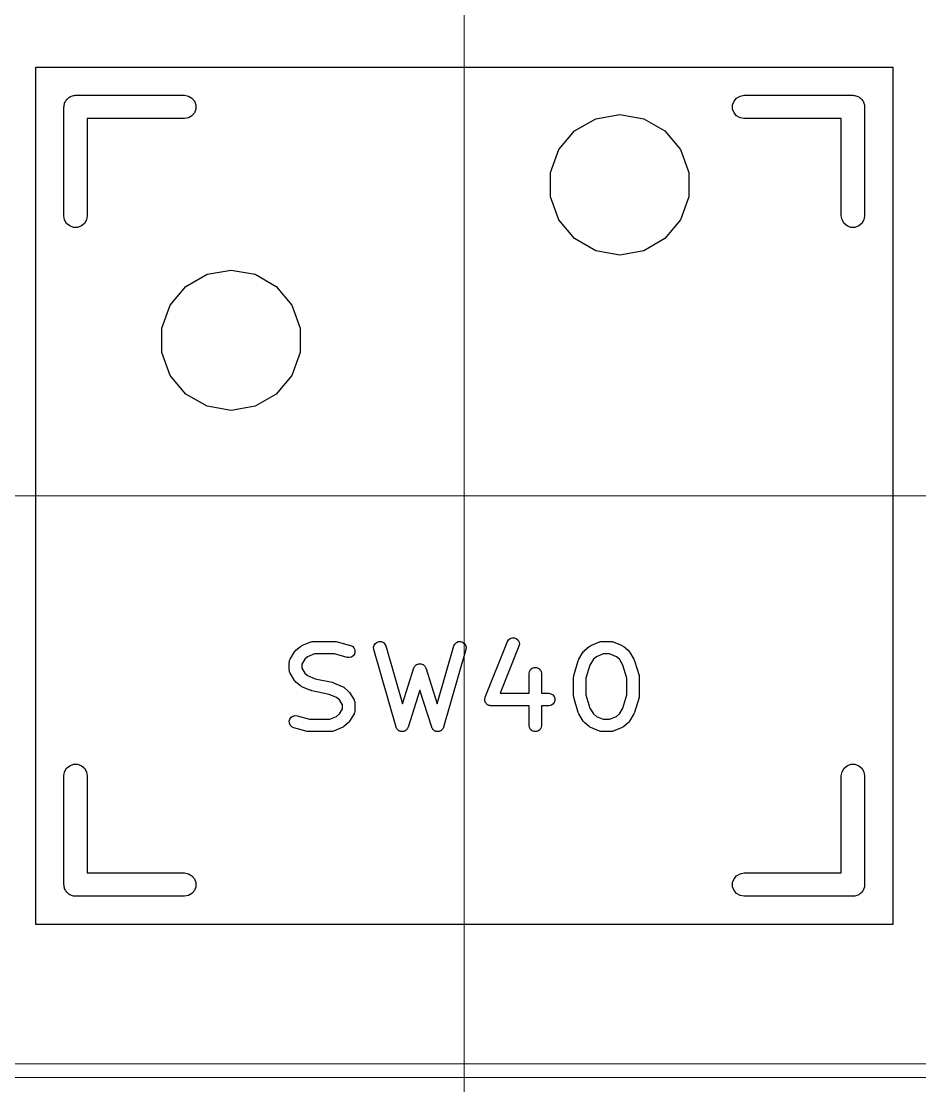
# Model space of a CAD drawing. Header units: millimetres. Extents: x 24 to 200, y 24 to 188.
# Drawn here: x 58.16 to 72.84, y 50.99 to 68.38 of the extents above; entities that cross this region are included whole.
import ezdxf

# ---------------------------------------------------------------- set-up
doc = ezdxf.new("R2010")
doc.units = ezdxf.units.MM
doc.layers.add('3_SwitchPlate', color=6, linetype='Continuous')
doc.layers.add('7_PCBサンプル', color=7, linetype='Continuous')
doc.layers.add('補助線', color=4, linetype='Continuous', lineweight=5, transparency=0.5)

# ---------------------------------------------------------------- blocks, each defined once
blk = doc.blocks.new('hhskb2-F.SilkS')
at = {"layer": '7_PCBサンプル'}
for p, q in [((45.8431, -119.601), (45.846, -119.585)), ((45.846, -119.585), (45.8543, -119.57)), ((45.8543, -119.57), (45.86, -119.555)), ((45.86, -119.555), (45.8707, -119.542)), ((45.8707, -119.542), (45.8791, -119.528)), ((45.8791, -119.528), (45.8918, -119.517)), ((45.8918, -119.517), (45.9025, -119.504)), ((45.9025, -119.504), (45.917, -119.496)), ((45.917, -119.496), (45.9297, -119.485)), ((45.9297, -119.485), (45.9454, -119.479)), ((45.9454, -119.479), (45.9598, -119.471)), ((45.9598, -119.471), (45.9763, -119.468)), ((45.9763, -119.468), (45.9919, -119.462)), ((45.9919, -119.462), (46.0086, -119.462)), ((46.0086, -119.462), (46.025, -119.459)), ((46.025, -119.459), (47.803, -119.459)), ((47.803, -119.459), (47.8682, -119.471)), ((47.8682, -119.471), (47.9255, -119.504)), ((47.9255, -119.504), (47.968, -119.555)), ((47.968, -119.555), (47.9906, -119.617)), ((56.7594, -119.617), (56.782, -119.555)), ((56.782, -119.555), (56.8245, -119.504)), ((56.8245, -119.504), (56.8818, -119.471)), ((56.8818, -119.471), (56.947, -119.459)), ((56.947, -119.459), (58.725, -119.459)), ((58.725, -119.459), (58.7414, -119.462)), ((58.7414, -119.462), (58.7581, -119.462)), ((58.7581, -119.462), (58.7737, -119.468)), ((58.7737, -119.468), (58.7902, -119.471)), ((58.7902, -119.471), (58.8046, -119.479)), ((58.8046, -119.479), (58.8202, -119.485)), ((58.8202, -119.485), (58.833, -119.496)), ((58.833, -119.496), (58.8475, -119.504)), ((58.8475, -119.504), (58.8582, -119.517)), ((58.8582, -119.517), (58.8709, -119.528)), ((58.8709, -119.528), (58.8793, -119.542)), ((58.8793, -119.542), (58.89, -119.555)), ((58.89, -119.555), (58.8957, -119.57)), ((58.8957, -119.57), (58.904, -119.585)), ((58.904, -119.585), (58.9069, -119.601)), ((45.8345, -119.65), (45.8374, -119.634)), ((45.8345, -121.428), (45.8345, -119.65)), ((45.8374, -119.617), (45.8431, -119.601)), ((45.8374, -119.634), (45.8374, -119.617)), ((47.968, -119.745), (47.9255, -119.796)), ((47.9906, -119.683), (47.968, -119.745)), ((47.9906, -119.617), (47.9906, -119.683)), ((56.7594, -119.683), (56.7594, -119.617)), ((56.782, -119.745), (56.7594, -119.683)), ((56.8245, -119.796), (56.782, -119.745)), ((58.9069, -119.601), (58.9126, -119.617)), ((58.9126, -119.617), (58.9126, -119.634)), ((58.9126, -119.634), (58.9155, -119.65)), ((58.9155, -119.65), (58.9155, -121.428)), ((47.803, -119.84), (46.2155, -119.84)), ((46.2155, -119.84), (46.2155, -121.428)), ((47.8682, -119.829), (47.803, -119.84)), ((47.9255, -119.796), (47.8682, -119.829)), ((54.1775, -120.041), (54.5226, -119.842)), ((54.5226, -119.842), (54.915, -119.773)), ((54.915, -119.773), (55.3074, -119.842)), ((55.3074, -119.842), (55.6525, -120.041)), ((56.8818, -119.829), (56.8245, -119.796)), ((56.947, -119.84), (56.8818, -119.829)), ((58.5345, -119.84), (56.947, -119.84)), ((58.5345, -121.428), (58.5345, -119.84)), ((53.9214, -120.346), (54.1775, -120.041)), ((55.6525, -120.041), (55.9086, -120.346)), ((53.7851, -120.721), (53.9214, -120.346)), ((55.9086, -120.346), (56.0449, -120.721)), ((53.7851, -121.119), (53.7851, -120.721)), ((56.0449, -120.721), (56.0449, -121.119)), ((53.9214, -121.494), (53.7851, -121.119)), ((56.0449, -121.119), (55.9086, -121.494)), ((45.846, -121.493), (45.8345, -121.428)), ((45.8791, -121.55), (45.846, -121.493)), ((46.204, -121.493), (46.1709, -121.55)), ((46.2155, -121.428), (46.204, -121.493)), ((54.1775, -121.799), (53.9214, -121.494)), ((55.9086, -121.494), (55.6525, -121.799)), ((58.546, -121.493), (58.5345, -121.428)), ((58.5791, -121.55), (58.546, -121.493)), ((58.904, -121.493), (58.8709, -121.55)), ((58.9155, -121.428), (58.904, -121.493)), ((45.9297, -121.593), (45.8791, -121.55)), ((45.9919, -121.616), (45.9297, -121.593)), ((46.0581, -121.616), (45.9919, -121.616)), ((46.1202, -121.593), (46.0581, -121.616)), ((46.1709, -121.55), (46.1202, -121.593)), ((58.6297, -121.593), (58.5791, -121.55)), ((58.6919, -121.616), (58.6297, -121.593)), ((58.7581, -121.616), (58.6919, -121.616)), ((58.8202, -121.593), (58.7581, -121.616)), ((58.8709, -121.55), (58.8202, -121.593)), ((54.5226, -121.998), (54.1775, -121.799)), ((55.6525, -121.799), (55.3074, -121.998)), ((54.915, -122.067), (54.5226, -121.998)), ((55.3074, -121.998), (54.915, -122.067)), ((48.1726, -122.382), (48.565, -122.313)), ((48.565, -122.313), (48.9574, -122.382)), ((47.8275, -122.581), (48.1726, -122.382)), ((48.9574, -122.382), (49.3025, -122.581)), ((47.5714, -122.886), (47.8275, -122.581)), ((49.3025, -122.581), (49.5586, -122.886)), ((47.4351, -123.261), (47.5714, -122.886)), ((49.5586, -122.886), (49.6949, -123.261)), ((47.4351, -123.659), (47.4351, -123.261)), ((49.6949, -123.261), (49.6949, -123.659)), ((47.5714, -124.034), (47.4351, -123.659)), ((49.6949, -123.659), (49.5586, -124.034)), ((47.8275, -124.339), (47.5714, -124.034)), ((49.5586, -124.034), (49.3025, -124.339)), ((48.1726, -124.538), (47.8275, -124.339)), ((49.3025, -124.339), (48.9574, -124.538)), ((48.565, -124.607), (48.1726, -124.538)), ((48.9574, -124.538), (48.565, -124.607)), ((49.6974, -128.462), (49.7106, -128.454)), ((49.7106, -128.454), (49.7234, -128.446)), ((49.7234, -128.446), (49.8685, -128.386)), ((49.8685, -128.386), (49.8708, -128.385)), ((49.8708, -128.385), (49.8728, -128.384)), ((49.8728, -128.384), (49.8879, -128.381)), ((49.8879, -128.381), (49.9029, -128.378)), ((49.9029, -128.378), (49.9053, -128.378)), ((49.9053, -128.378), (49.9076, -128.378)), ((49.9076, -128.378), (50.2704, -128.378)), ((50.2704, -128.378), (50.284, -128.38)), ((50.284, -128.38), (50.2976, -128.382)), ((50.2976, -128.382), (50.5153, -128.442)), ((50.5153, -128.442), (50.5472, -128.457)), ((50.5472, -128.457), (50.5719, -128.482)), ((50.8948, -128.472), (50.9034, -128.438)), ((50.9034, -128.438), (50.9231, -128.409)), ((50.9231, -128.409), (50.9517, -128.388)), ((50.9517, -128.388), (50.9856, -128.378)), ((50.9856, -128.378), (51.0208, -128.381)), ((51.0208, -128.381), (51.053, -128.395)), ((51.053, -128.395), (51.0784, -128.42)), ((51.0784, -128.42), (51.0938, -128.452)), ((51.0938, -128.452), (51.3645, -129.399)), ((51.9341, -129.399), (52.2047, -128.452)), ((52.2047, -128.452), (52.2202, -128.42)), ((52.2202, -128.42), (52.2455, -128.395)), ((52.2455, -128.395), (52.2778, -128.381)), ((52.2778, -128.381), (52.313, -128.378)), ((52.313, -128.378), (52.3469, -128.388)), ((52.3469, -128.388), (52.3754, -128.409)), ((52.3754, -128.409), (52.3952, -128.438)), ((52.3952, -128.438), (52.4038, -128.472)), ((52.7161, -129.288), (53.079, -128.381)), ((53.2676, -128.457), (52.9605, -129.225)), ((53.079, -128.381), (53.0975, -128.351)), ((53.0975, -128.351), (53.1253, -128.33)), ((53.1253, -128.33), (53.1588, -128.318)), ((53.1588, -128.318), (53.1941, -128.32)), ((53.1941, -128.32), (53.2268, -128.333)), ((53.2268, -128.333), (53.2531, -128.356)), ((53.2531, -128.356), (53.2698, -128.387)), ((53.2748, -128.422), (53.2676, -128.457)), ((53.2698, -128.387), (53.2748, -128.422)), ((54.4145, -128.462), (54.4277, -128.454)), ((54.4277, -128.454), (54.4405, -128.446)), ((54.4405, -128.446), (54.5856, -128.386)), ((54.5856, -128.386), (54.5879, -128.385)), ((54.5879, -128.385), (54.59, -128.384)), ((54.59, -128.384), (54.6051, -128.381)), ((54.6051, -128.381), (54.6201, -128.378)), ((54.6201, -128.378), (54.6224, -128.378)), ((54.6224, -128.378), (54.6247, -128.378)), ((54.6247, -128.378), (54.7699, -128.378)), ((54.7699, -128.378), (54.7722, -128.378)), ((54.7722, -128.378), (54.7745, -128.378)), ((54.7745, -128.378), (54.7895, -128.381)), ((54.7895, -128.381), (54.8046, -128.384)), ((54.8046, -128.384), (54.8066, -128.385)), ((54.8066, -128.385), (54.8089, -128.386)), ((54.8089, -128.386), (54.9541, -128.446)), ((54.9541, -128.446), (54.9669, -128.454)), ((54.9669, -128.454), (54.98, -128.462)), ((49.5302, -128.669), (49.6027, -128.548)), ((49.6027, -128.548), (49.6138, -128.535)), ((49.6138, -128.535), (49.6248, -128.522)), ((49.6248, -128.522), (49.6974, -128.462)), ((49.8157, -128.628), (49.7681, -128.668)), ((49.9279, -128.581), (49.8157, -128.628)), ((50.2566, -128.581), (49.9279, -128.581)), ((50.4609, -128.638), (50.2566, -128.581)), ((50.5302, -128.632), (50.4961, -128.641)), ((50.5593, -128.612), (50.5302, -128.632)), ((50.5798, -128.584), (50.5593, -128.612)), ((50.5719, -128.482), (50.5865, -128.515)), ((50.5893, -128.55), (50.5798, -128.584)), ((50.5865, -128.515), (50.5893, -128.55)), ((50.8985, -128.507), (50.8948, -128.472)), ((51.2613, -129.777), (50.8985, -128.507)), ((52.4001, -128.507), (52.0373, -129.777)), ((52.4038, -128.472), (52.4001, -128.507)), ((54.2473, -128.669), (54.3199, -128.548)), ((54.3199, -128.548), (54.331, -128.535)), ((54.331, -128.535), (54.342, -128.522)), ((54.342, -128.522), (54.4145, -128.462)), ((54.5328, -128.628), (54.4853, -128.668)), ((54.645, -128.581), (54.5328, -128.628)), ((54.7495, -128.581), (54.645, -128.581)), ((54.8618, -128.628), (54.7495, -128.581)), ((54.9093, -128.668), (54.8618, -128.628)), ((54.98, -128.462), (55.0526, -128.522)), ((55.0526, -128.522), (55.0636, -128.535)), ((55.0636, -128.535), (55.0747, -128.548)), ((55.0747, -128.548), (55.1473, -128.669)), ((49.5157, -128.721), (49.5174, -128.712)), ((49.5157, -128.842), (49.5157, -128.721)), ((49.5174, -128.712), (49.5175, -128.702)), ((49.5175, -128.702), (49.5204, -128.695)), ((49.5204, -128.695), (49.5218, -128.687)), ((49.5218, -128.687), (49.5267, -128.678)), ((49.5267, -128.678), (49.5302, -128.669)), ((49.7681, -128.668), (49.7189, -128.75)), ((49.7189, -128.75), (49.7189, -128.814)), ((50.4961, -128.641), (50.4609, -128.638)), ((51.5525, -128.811), (51.5544, -128.808)), ((51.5544, -128.808), (51.5553, -128.804)), ((51.5553, -128.804), (51.5626, -128.792)), ((51.5626, -128.792), (51.5689, -128.78)), ((51.5689, -128.78), (51.5719, -128.777)), ((51.5719, -128.777), (51.5741, -128.774)), ((51.5741, -128.774), (51.5849, -128.766)), ((51.5849, -128.766), (51.5951, -128.756)), ((51.5951, -128.756), (51.5988, -128.755)), ((51.5988, -128.755), (51.602, -128.752)), ((51.602, -128.752), (51.615, -128.748)), ((51.615, -128.748), (51.6277, -128.743)), ((51.6277, -128.743), (51.6318, -128.743)), ((51.6318, -128.743), (51.6356, -128.742)), ((51.6356, -128.742), (51.6493, -128.742)), ((51.6493, -128.742), (51.663, -128.742)), ((51.663, -128.742), (51.6668, -128.743)), ((51.6668, -128.743), (51.6709, -128.743)), ((51.6709, -128.743), (51.6835, -128.748)), ((51.6835, -128.748), (51.6966, -128.752)), ((51.6966, -128.752), (51.6998, -128.755)), ((51.6998, -128.755), (51.7035, -128.756)), ((51.7035, -128.756), (51.7137, -128.766)), ((51.7137, -128.766), (51.7245, -128.774)), ((51.7245, -128.774), (51.7266, -128.777)), ((51.7266, -128.777), (51.7296, -128.78)), ((51.7296, -128.78), (51.736, -128.792)), ((51.736, -128.792), (51.7433, -128.804)), ((51.7433, -128.804), (51.7442, -128.808)), ((51.7442, -128.808), (51.7461, -128.811)), ((53.4853, -128.815), (53.5185, -128.803)), ((53.5185, -128.803), (53.5538, -128.803)), ((53.5538, -128.803), (53.5869, -128.815)), ((54.1645, -128.934), (54.2371, -128.692)), ((54.2371, -128.692), (54.2428, -128.681)), ((54.2428, -128.681), (54.2473, -128.669)), ((54.4281, -128.763), (54.3635, -128.978)), ((54.4853, -128.668), (54.4281, -128.763)), ((54.9665, -128.763), (54.9093, -128.668)), ((55.0311, -128.978), (54.9665, -128.763)), ((55.1473, -128.669), (55.1518, -128.681)), ((55.1518, -128.681), (55.1575, -128.692)), ((55.1575, -128.692), (55.23, -128.934)), ((49.5174, -128.852), (49.5157, -128.842)), ((49.5175, -128.862), (49.5174, -128.852)), ((49.5204, -128.869), (49.5175, -128.862)), ((49.5218, -128.877), (49.5204, -128.869)), ((49.5267, -128.886), (49.5218, -128.877)), ((49.5302, -128.895), (49.5267, -128.886)), ((49.6027, -129.016), (49.5302, -128.895)), ((49.7189, -128.814), (49.7681, -128.896)), ((49.7681, -128.896), (49.8157, -128.936)), ((49.8157, -128.936), (49.9377, -128.987)), ((51.3645, -129.399), (51.5525, -128.811)), ((51.7461, -128.811), (51.9341, -129.399)), ((53.4345, -128.903), (53.4407, -128.868)), ((53.4345, -129.225), (53.4345, -128.903)), ((53.4407, -128.868), (53.4583, -128.838)), ((53.4583, -128.838), (53.4853, -128.815)), ((53.5869, -128.815), (53.614, -128.838)), ((53.614, -128.838), (53.6316, -128.868)), ((53.6316, -128.868), (53.6377, -128.903)), ((53.6377, -128.903), (53.6377, -129.225)), ((54.1603, -128.963), (54.1628, -128.949)), ((54.1603, -129.266), (54.1603, -128.963)), ((54.1628, -128.949), (54.1645, -128.934)), ((54.3635, -128.978), (54.3635, -129.251)), ((55.0311, -129.251), (55.0311, -128.978)), ((55.23, -128.934), (55.2318, -128.949)), ((55.2318, -128.949), (55.2343, -128.963)), ((55.2343, -128.963), (55.2343, -129.266)), ((49.6139, -129.028), (49.6027, -129.016)), ((49.6248, -129.041), (49.6139, -129.028)), ((49.6974, -129.102), (49.6248, -129.041)), ((49.7106, -129.109), (49.6974, -129.102)), ((49.7234, -129.118), (49.7106, -129.109)), ((49.8685, -129.178), (49.7234, -129.118)), ((49.9377, -128.987), (50.2186, -129.045)), ((50.2186, -129.045), (50.2275, -129.049)), ((50.2275, -129.049), (50.2369, -129.051)), ((50.2369, -129.051), (50.3821, -129.111)), ((50.3821, -129.111), (50.3949, -129.12)), ((50.3949, -129.12), (50.408, -129.127)), ((50.408, -129.127), (50.4806, -129.188)), ((49.8779, -129.18), (49.8685, -129.178)), ((49.8868, -129.184), (49.8779, -129.18)), ((50.1677, -129.242), (49.8868, -129.184)), ((50.2898, -129.293), (50.1677, -129.242)), ((50.3373, -129.333), (50.2898, -129.293)), ((50.4806, -129.188), (50.4916, -129.201)), ((50.4916, -129.201), (50.5027, -129.213)), ((50.5027, -129.213), (50.5753, -129.334)), ((51.6493, -129.176), (51.4558, -129.78)), ((51.8428, -129.78), (51.6493, -129.176)), ((52.7089, -129.323), (52.7104, -129.316)), ((52.7104, -129.333), (52.7089, -129.323)), ((52.7104, -129.309), (52.714, -129.299)), ((52.7104, -129.316), (52.7104, -129.309)), ((52.714, -129.299), (52.7161, -129.288)), ((52.9605, -129.225), (53.4345, -129.225)), ((53.6377, -129.225), (53.7539, -129.225)), ((53.7539, -129.225), (53.7886, -129.231)), ((53.7886, -129.231), (53.8192, -129.248)), ((53.8192, -129.248), (53.8418, -129.275)), ((53.8418, -129.275), (53.8539, -129.309)), ((53.8539, -129.309), (53.8539, -129.344)), ((54.1628, -129.28), (54.1603, -129.266)), ((54.1645, -129.295), (54.1628, -129.28)), ((54.2371, -129.537), (54.1645, -129.295)), ((54.3635, -129.251), (54.4281, -129.466)), ((54.9665, -129.466), (55.0311, -129.251)), ((55.23, -129.295), (55.1575, -129.537)), ((55.2318, -129.28), (55.23, -129.295)), ((55.2343, -129.266), (55.2318, -129.28)), ((50.3865, -129.415), (50.3373, -129.333)), ((50.3373, -129.562), (50.3865, -129.479)), ((50.3865, -129.479), (50.3865, -129.415)), ((50.5753, -129.334), (50.5787, -129.343)), ((50.5787, -129.343), (50.5836, -129.352)), ((50.5836, -129.352), (50.585, -129.36)), ((50.585, -129.36), (50.5879, -129.367)), ((50.5879, -129.367), (50.5881, -129.377)), ((50.5881, -129.377), (50.5897, -129.387)), ((50.5897, -129.387), (50.5897, -129.508)), ((52.7104, -129.344), (52.7104, -129.333)), ((52.7129, -129.351), (52.7104, -129.344)), ((52.7139, -129.358), (52.7129, -129.351)), ((52.7189, -129.367), (52.7139, -129.358)), ((52.7224, -129.377), (52.7189, -129.367)), ((52.7271, -129.383), (52.7224, -129.377)), ((52.7306, -129.389), (52.7271, -129.383)), ((52.7384, -129.396), (52.7306, -129.389)), ((52.7451, -129.404), (52.7384, -129.396)), ((52.7514, -129.408), (52.7451, -129.404)), ((52.7569, -129.413), (52.7514, -129.408)), ((52.7666, -129.416), (52.7569, -129.413)), ((52.7757, -129.422), (52.7666, -129.416)), ((52.7829, -129.423), (52.7757, -129.422)), ((52.7896, -129.426), (52.7829, -129.423)), ((52.8001, -129.426), (52.7896, -129.426)), ((52.8104, -129.428), (52.8001, -129.426)), ((53.4345, -129.428), (52.8104, -129.428)), ((53.4345, -129.75), (53.4345, -129.428)), ((53.7539, -129.428), (53.6377, -129.428)), ((53.6377, -129.428), (53.6377, -129.75)), ((53.7886, -129.422), (53.7539, -129.428)), ((53.8192, -129.404), (53.7886, -129.422)), ((53.8418, -129.377), (53.8192, -129.404)), ((53.8539, -129.344), (53.8418, -129.377)), ((54.4281, -129.466), (54.4853, -129.562)), ((54.9093, -129.562), (54.9665, -129.466)), ((49.5162, -129.679), (49.5256, -129.645)), ((49.5256, -129.645), (49.5461, -129.617)), ((49.5461, -129.617), (49.5752, -129.597)), ((49.5752, -129.597), (49.6094, -129.588)), ((49.6094, -129.588), (49.6445, -129.591)), ((49.6445, -129.591), (49.8488, -129.648)), ((49.8488, -129.648), (50.1775, -129.648)), ((50.1775, -129.648), (50.2898, -129.601)), ((50.2898, -129.601), (50.3373, -129.562)), ((50.5753, -129.56), (50.5027, -129.681)), ((50.5787, -129.551), (50.5753, -129.56)), ((50.5836, -129.542), (50.5787, -129.551)), ((50.585, -129.534), (50.5836, -129.542)), ((50.5879, -129.527), (50.585, -129.534)), ((50.5881, -129.517), (50.5879, -129.527)), ((50.5897, -129.508), (50.5881, -129.517)), ((54.2428, -129.548), (54.2371, -129.537)), ((54.2473, -129.56), (54.2428, -129.548)), ((54.3199, -129.681), (54.2473, -129.56)), ((54.4853, -129.562), (54.5328, -129.601)), ((54.5328, -129.601), (54.645, -129.648)), ((54.645, -129.648), (54.7495, -129.648)), ((54.7495, -129.648), (54.8618, -129.601)), ((54.8618, -129.601), (54.9093, -129.562)), ((55.1473, -129.56), (55.0747, -129.681)), ((55.1518, -129.548), (55.1473, -129.56)), ((55.1575, -129.537), (55.1518, -129.548)), ((49.5189, -129.714), (49.5162, -129.679)), ((49.5335, -129.747), (49.5189, -129.714)), ((49.5583, -129.772), (49.5335, -129.747)), ((49.5901, -129.787), (49.5583, -129.772)), ((49.8078, -129.847), (49.5901, -129.787)), ((49.8215, -129.849), (49.8078, -129.847)), ((49.835, -129.851), (49.8215, -129.849)), ((50.1979, -129.851), (49.835, -129.851)), ((50.2002, -129.851), (50.1979, -129.851)), ((50.2025, -129.851), (50.2002, -129.851)), ((50.2175, -129.848), (50.2025, -129.851)), ((50.2326, -129.845), (50.2175, -129.848)), ((50.2346, -129.844), (50.2326, -129.845)), ((50.2369, -129.843), (50.2346, -129.844)), ((50.3821, -129.783), (50.2369, -129.843)), ((50.3949, -129.775), (50.3821, -129.783)), ((50.408, -129.767), (50.3949, -129.775)), ((50.4806, -129.707), (50.408, -129.767)), ((50.4916, -129.694), (50.4806, -129.707)), ((50.5027, -129.681), (50.4916, -129.694)), ((51.2638, -129.783), (51.2613, -129.777)), ((51.265, -129.788), (51.2638, -129.783)), ((51.2714, -129.798), (51.265, -129.788)), ((51.2767, -129.809), (51.2714, -129.798)), ((51.2808, -129.813), (51.2767, -129.809)), ((51.2838, -129.818), (51.2808, -129.813)), ((51.2934, -129.825), (51.2838, -129.818)), ((51.3021, -129.834), (51.2934, -129.825)), ((51.3072, -129.836), (51.3021, -129.834)), ((51.3117, -129.839), (51.3072, -129.836)), ((51.3233, -129.843), (51.3117, -129.839)), ((51.3343, -129.848), (51.3233, -129.843)), ((51.3399, -129.848), (51.3343, -129.848)), ((51.3453, -129.85), (51.3399, -129.848)), ((51.3574, -129.85), (51.3453, -129.85)), ((51.3695, -129.851), (51.3574, -129.85)), ((51.3749, -129.849), (51.3695, -129.851)), ((51.3806, -129.849), (51.3749, -129.849)), ((51.3918, -129.844), (51.3806, -129.849)), ((51.4035, -129.841), (51.3918, -129.844)), ((51.408, -129.838), (51.4035, -129.841)), ((51.4132, -129.835), (51.408, -129.838)), ((51.4222, -129.827), (51.4132, -129.835)), ((51.432, -129.82), (51.4222, -129.827)), ((51.4352, -129.816), (51.432, -129.82)), ((51.4393, -129.812), (51.4352, -129.816)), ((51.445, -129.801), (51.4393, -129.812)), ((51.4518, -129.791), (51.445, -129.801)), ((51.4531, -129.785), (51.4518, -129.791)), ((51.4558, -129.78), (51.4531, -129.785)), ((51.8454, -129.785), (51.8428, -129.78)), ((51.8468, -129.791), (51.8454, -129.785)), ((51.8536, -129.801), (51.8468, -129.791)), ((51.8592, -129.812), (51.8536, -129.801)), ((51.8634, -129.816), (51.8592, -129.812)), ((51.8666, -129.82), (51.8634, -129.816)), ((51.8764, -129.827), (51.8666, -129.82)), ((51.8853, -129.835), (51.8764, -129.827)), ((51.8906, -129.838), (51.8853, -129.835)), ((51.8951, -129.841), (51.8906, -129.838)), ((51.9068, -129.844), (51.8951, -129.841)), ((51.918, -129.849), (51.9068, -129.844)), ((51.9236, -129.849), (51.918, -129.849)), ((51.929, -129.851), (51.9236, -129.849)), ((51.9411, -129.85), (51.929, -129.851)), ((51.9533, -129.85), (51.9411, -129.85)), ((51.9586, -129.848), (51.9533, -129.85)), ((51.9642, -129.848), (51.9586, -129.848)), ((51.9753, -129.843), (51.9642, -129.848)), ((51.9869, -129.839), (51.9753, -129.843)), ((51.9913, -129.836), (51.9869, -129.839)), ((51.9965, -129.834), (51.9913, -129.836)), ((52.0052, -129.825), (51.9965, -129.834)), ((52.0148, -129.818), (52.0052, -129.825)), ((52.0178, -129.813), (52.0148, -129.818)), ((52.0218, -129.809), (52.0178, -129.813)), ((52.0271, -129.798), (52.0218, -129.809)), ((52.0336, -129.788), (52.0271, -129.798)), ((52.0348, -129.783), (52.0336, -129.788)), ((52.0373, -129.777), (52.0348, -129.783)), ((53.4407, -129.784), (53.4345, -129.75)), ((53.4583, -129.815), (53.4407, -129.784)), ((53.4853, -129.838), (53.4583, -129.815)), ((53.5185, -129.85), (53.4853, -129.838)), ((53.5538, -129.85), (53.5185, -129.85)), ((53.5869, -129.838), (53.5538, -129.85)), ((53.614, -129.815), (53.5869, -129.838)), ((53.6316, -129.784), (53.614, -129.815)), ((53.6377, -129.75), (53.6316, -129.784)), ((54.331, -129.694), (54.3199, -129.681)), ((54.342, -129.707), (54.331, -129.694)), ((54.4145, -129.767), (54.342, -129.707)), ((54.4277, -129.775), (54.4145, -129.767)), ((54.4405, -129.783), (54.4277, -129.775)), ((54.5856, -129.843), (54.4405, -129.783)), ((54.5879, -129.844), (54.5856, -129.843)), ((54.59, -129.845), (54.5879, -129.844)), ((54.6051, -129.848), (54.59, -129.845)), ((54.6201, -129.851), (54.6051, -129.848)), ((54.6224, -129.851), (54.6201, -129.851)), ((54.6247, -129.851), (54.6224, -129.851)), ((54.7699, -129.851), (54.6247, -129.851)), ((54.7722, -129.851), (54.7699, -129.851)), ((54.7745, -129.851), (54.7722, -129.851)), ((54.7895, -129.848), (54.7745, -129.851)), ((54.8046, -129.845), (54.7895, -129.848)), ((54.8066, -129.844), (54.8046, -129.845)), ((54.8089, -129.843), (54.8066, -129.844)), ((54.9541, -129.783), (54.8089, -129.843)), ((54.9669, -129.775), (54.9541, -129.783)), ((54.98, -129.767), (54.9669, -129.775)), ((55.0526, -129.707), (54.98, -129.767)), ((55.0636, -129.694), (55.0526, -129.707)), ((55.0747, -129.681), (55.0636, -129.694)), ((45.8345, -130.572), (45.846, -130.507)), ((45.846, -130.507), (45.8791, -130.45)), ((45.8791, -130.45), (45.9297, -130.407)), ((45.9297, -130.407), (45.9919, -130.384)), ((45.9919, -130.384), (46.0581, -130.384)), ((46.0581, -130.384), (46.1202, -130.407)), ((46.1202, -130.407), (46.1709, -130.45)), ((46.1709, -130.45), (46.204, -130.507)), ((46.204, -130.507), (46.2155, -130.572)), ((58.5345, -130.572), (58.546, -130.507)), ((58.546, -130.507), (58.5791, -130.45)), ((58.5791, -130.45), (58.6297, -130.407)), ((58.6297, -130.407), (58.6919, -130.384)), ((58.6919, -130.384), (58.7581, -130.384)), ((58.7581, -130.384), (58.8202, -130.407)), ((58.8202, -130.407), (58.8709, -130.45)), ((58.8709, -130.45), (58.904, -130.507)), ((58.904, -130.507), (58.9155, -130.572)), ((45.8345, -132.35), (45.8345, -130.572)), ((46.2155, -130.572), (46.2155, -132.159)), ((58.5345, -132.159), (58.5345, -130.572)), ((58.9155, -130.572), (58.9155, -132.35)), ((46.2155, -132.159), (47.803, -132.159)), ((47.803, -132.159), (47.8682, -132.171)), ((47.8682, -132.171), (47.9255, -132.204)), ((47.9255, -132.204), (47.968, -132.255)), ((47.968, -132.255), (47.9906, -132.317)), ((56.7594, -132.317), (56.782, -132.255)), ((56.782, -132.255), (56.8245, -132.204)), ((56.8245, -132.204), (56.8818, -132.171)), ((56.8818, -132.171), (56.947, -132.159)), ((56.947, -132.159), (58.5345, -132.159)), ((45.8374, -132.366), (45.8345, -132.35)), ((45.8374, -132.383), (45.8374, -132.366)), ((45.8431, -132.399), (45.8374, -132.383)), ((45.846, -132.415), (45.8431, -132.399)), ((45.8543, -132.43), (45.846, -132.415)), ((45.86, -132.445), (45.8543, -132.43)), ((45.8707, -132.458), (45.86, -132.445)), ((45.8791, -132.472), (45.8707, -132.458)), ((47.968, -132.445), (47.9255, -132.496)), ((47.9906, -132.383), (47.968, -132.445)), ((47.9906, -132.317), (47.9906, -132.383)), ((56.7594, -132.383), (56.7594, -132.317)), ((56.782, -132.445), (56.7594, -132.383)), ((56.8245, -132.496), (56.782, -132.445)), ((58.8793, -132.458), (58.8709, -132.472)), ((58.89, -132.445), (58.8793, -132.458)), ((58.8957, -132.43), (58.89, -132.445)), ((58.904, -132.415), (58.8957, -132.43)), ((58.9069, -132.399), (58.904, -132.415)), ((58.9126, -132.383), (58.9069, -132.399)), ((58.9155, -132.35), (58.9126, -132.366)), ((58.9126, -132.366), (58.9126, -132.383)), ((45.8918, -132.483), (45.8791, -132.472)), ((45.9025, -132.496), (45.8918, -132.483)), ((45.917, -132.504), (45.9025, -132.496)), ((45.9297, -132.515), (45.917, -132.504)), ((45.9454, -132.521), (45.9297, -132.515)), ((45.9598, -132.529), (45.9454, -132.521)), ((45.9763, -132.532), (45.9598, -132.529)), ((45.9919, -132.538), (45.9763, -132.532)), ((46.0086, -132.538), (45.9919, -132.538)), ((46.025, -132.54), (46.0086, -132.538)), ((47.803, -132.54), (46.025, -132.54)), ((47.8682, -132.529), (47.803, -132.54)), ((47.9255, -132.496), (47.8682, -132.529)), ((56.8818, -132.529), (56.8245, -132.496)), ((56.947, -132.54), (56.8818, -132.529)), ((58.725, -132.54), (56.947, -132.54)), ((58.7414, -132.538), (58.725, -132.54)), ((58.7581, -132.538), (58.7414, -132.538)), ((58.7737, -132.532), (58.7581, -132.538)), ((58.7902, -132.529), (58.7737, -132.532)), ((58.8046, -132.521), (58.7902, -132.529)), ((58.8202, -132.515), (58.8046, -132.521)), ((58.833, -132.504), (58.8202, -132.515)), ((58.8475, -132.496), (58.833, -132.504)), ((58.8582, -132.483), (58.8475, -132.496)), ((58.8709, -132.472), (58.8582, -132.483))]:
    blk.add_line(p, q, dxfattribs=at)

msp = doc.modelspace()

# ---------------------------------------------------------------- linework, layer by layer
at = {"layer": '3_SwitchPlate'}
msp.add_lwpolyline([(58.4, 53.625), (58.4, 67.625), (72.4, 67.625), (72.4, 53.625)], close=True, dxfattribs=at)
at = {"layer": '7_PCBサンプル', "lineweight": 5, "transparency": 33554687}
msp.add_lwpolyline([(53.525, 51.125), (53.525, 70.125), (77.275, 70.125), (77.275, 51.125)], close=True, dxfattribs=at)
at = {"layer": '補助線'}
for p, q in [((65.4, 69.882), (65.4, 46)), ((45.855, 60.625), (185.21, 60.625))]:
    msp.add_line(p, q, dxfattribs=at)
at = {"layer": '補助線', "lineweight": 5, "transparency": 33554687}
msp.add_line((31.521, 51.35), (179.702, 51.35), dxfattribs=at)

# ---------------------------------------------------------------- block references
msp.add_blockref('hhskb2-F.SilkS', (13.025, 186.625))

doc.saveas('drawing.dxf')
